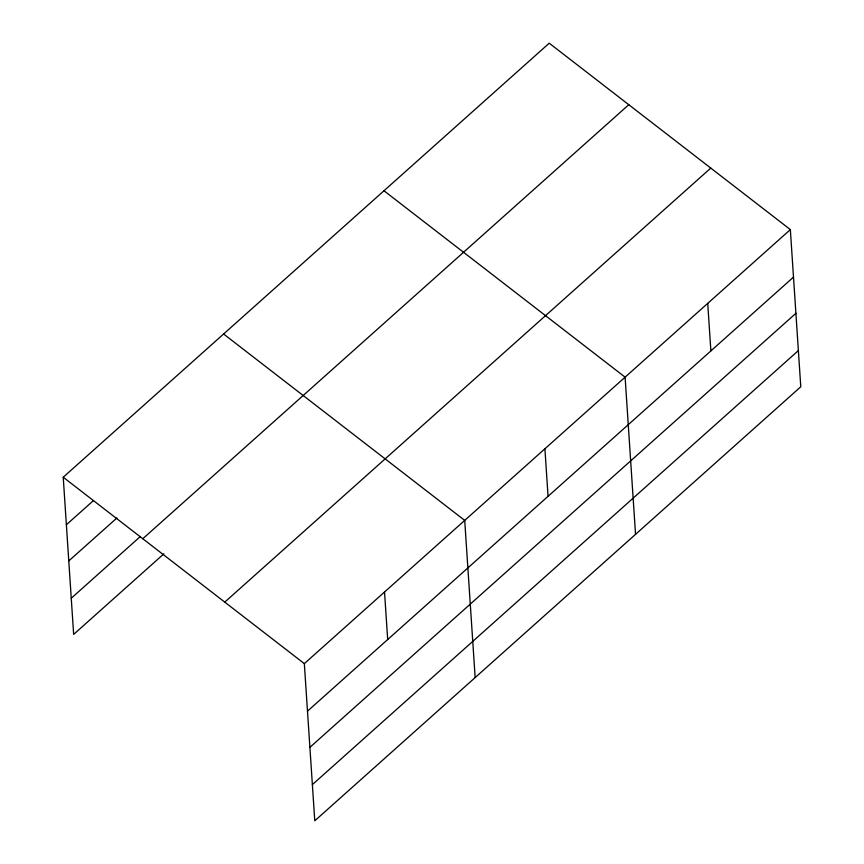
<?xml version="1.0" encoding="UTF-8"?>
<svg xmlns="http://www.w3.org/2000/svg" width="864" height="864" viewBox="0 0 864 864"><rect width="100%" height="100%" fill="white"/><g stroke="black" fill="none" stroke-linecap="round" stroke-linejoin="round"><path stroke-width="1.3" d="M63.223 477.23L549.223 43.2L790.344 229.597L800.777 386.77L314.777 820.8L304.333 663.628L63.223 477.23L73.656 634.403L163.868 553.835M66.377 524.761L93.442 500.591M68.774 560.941L116.899 517.979M71.258 598.223L140.422 536.458M142.787 538.736L628.798 104.706M224.77 602.111L710.77 168.08M304.333 663.628L790.344 229.597M307.487 711.158L793.498 277.128M309.895 747.338L795.906 313.308M312.368 784.62L798.379 350.59M383.983 190.771L625.104 377.168L635.537 534.341M223.603 334.001L464.713 520.398L475.157 677.57M707.724 303.383L710.878 350.914M544.903 448.783L548.068 496.314M384.523 592.013L387.688 639.544"/></g></svg>
